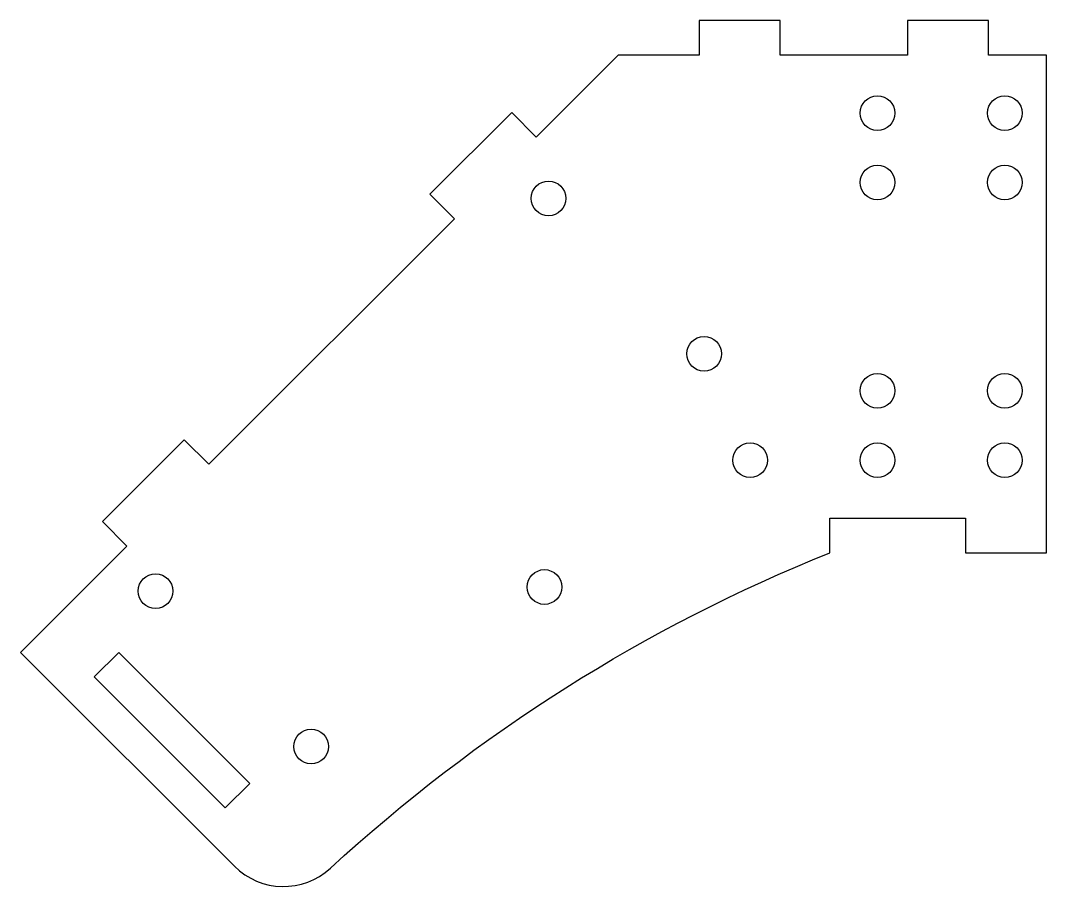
# Model space of a CAD drawing. Header units: millimetres. Extents: x -88.6 to 0, y -71.8 to 3.
import ezdxf

# ---------------------------------------------------------------- set-up
doc = ezdxf.new("R2010")
doc.units = ezdxf.units.MM

msp = doc.modelspace()

# ---------------------------------------------------------------- linework, layer by layer
msp.add_lwpolyline([(-70.148, -70.09, 0.402362), (-61.838, -70.259, -0.090735), (-18.724, -43), (-18.724, -40), (-7, -40), (-7, -43), (0, -43), (0, 0), (-5, 0), (-5, 3), (-12, 3), (-12, 0), (-23, 0), (-23, 3), (-30, 3), (-30, 0), (-37, 0), (-44.071, -7.071), (-46.192, -4.95), (-53.263, -12.021), (-51.142, -14.142), (-72.355, -35.355), (-74.477, -33.234), (-81.548, -40.305), (-79.426, -42.426), (-88.619, -51.619)], format="xyb", close=True)
msp.add_lwpolyline([(-80.134, -51.619), (-68.82, -62.933), (-70.941, -65.054), (-82.255, -53.74)], close=True)
for centre in [(-14.599, -5), (-3.599, -5), (-14.599, -11), (-3.599, -11), (-43.01, -12.374), (-29.575, -25.809), (-14.599, -29), (-3.599, -29), (-25.599, -35), (-14.599, -35), (-3.599, -35), (-76.952, -46.315), (-43.364, -45.962), (-63.517, -59.751)]:
    msp.add_circle(centre, 1.5)

doc.saveas('drawing.dxf')
